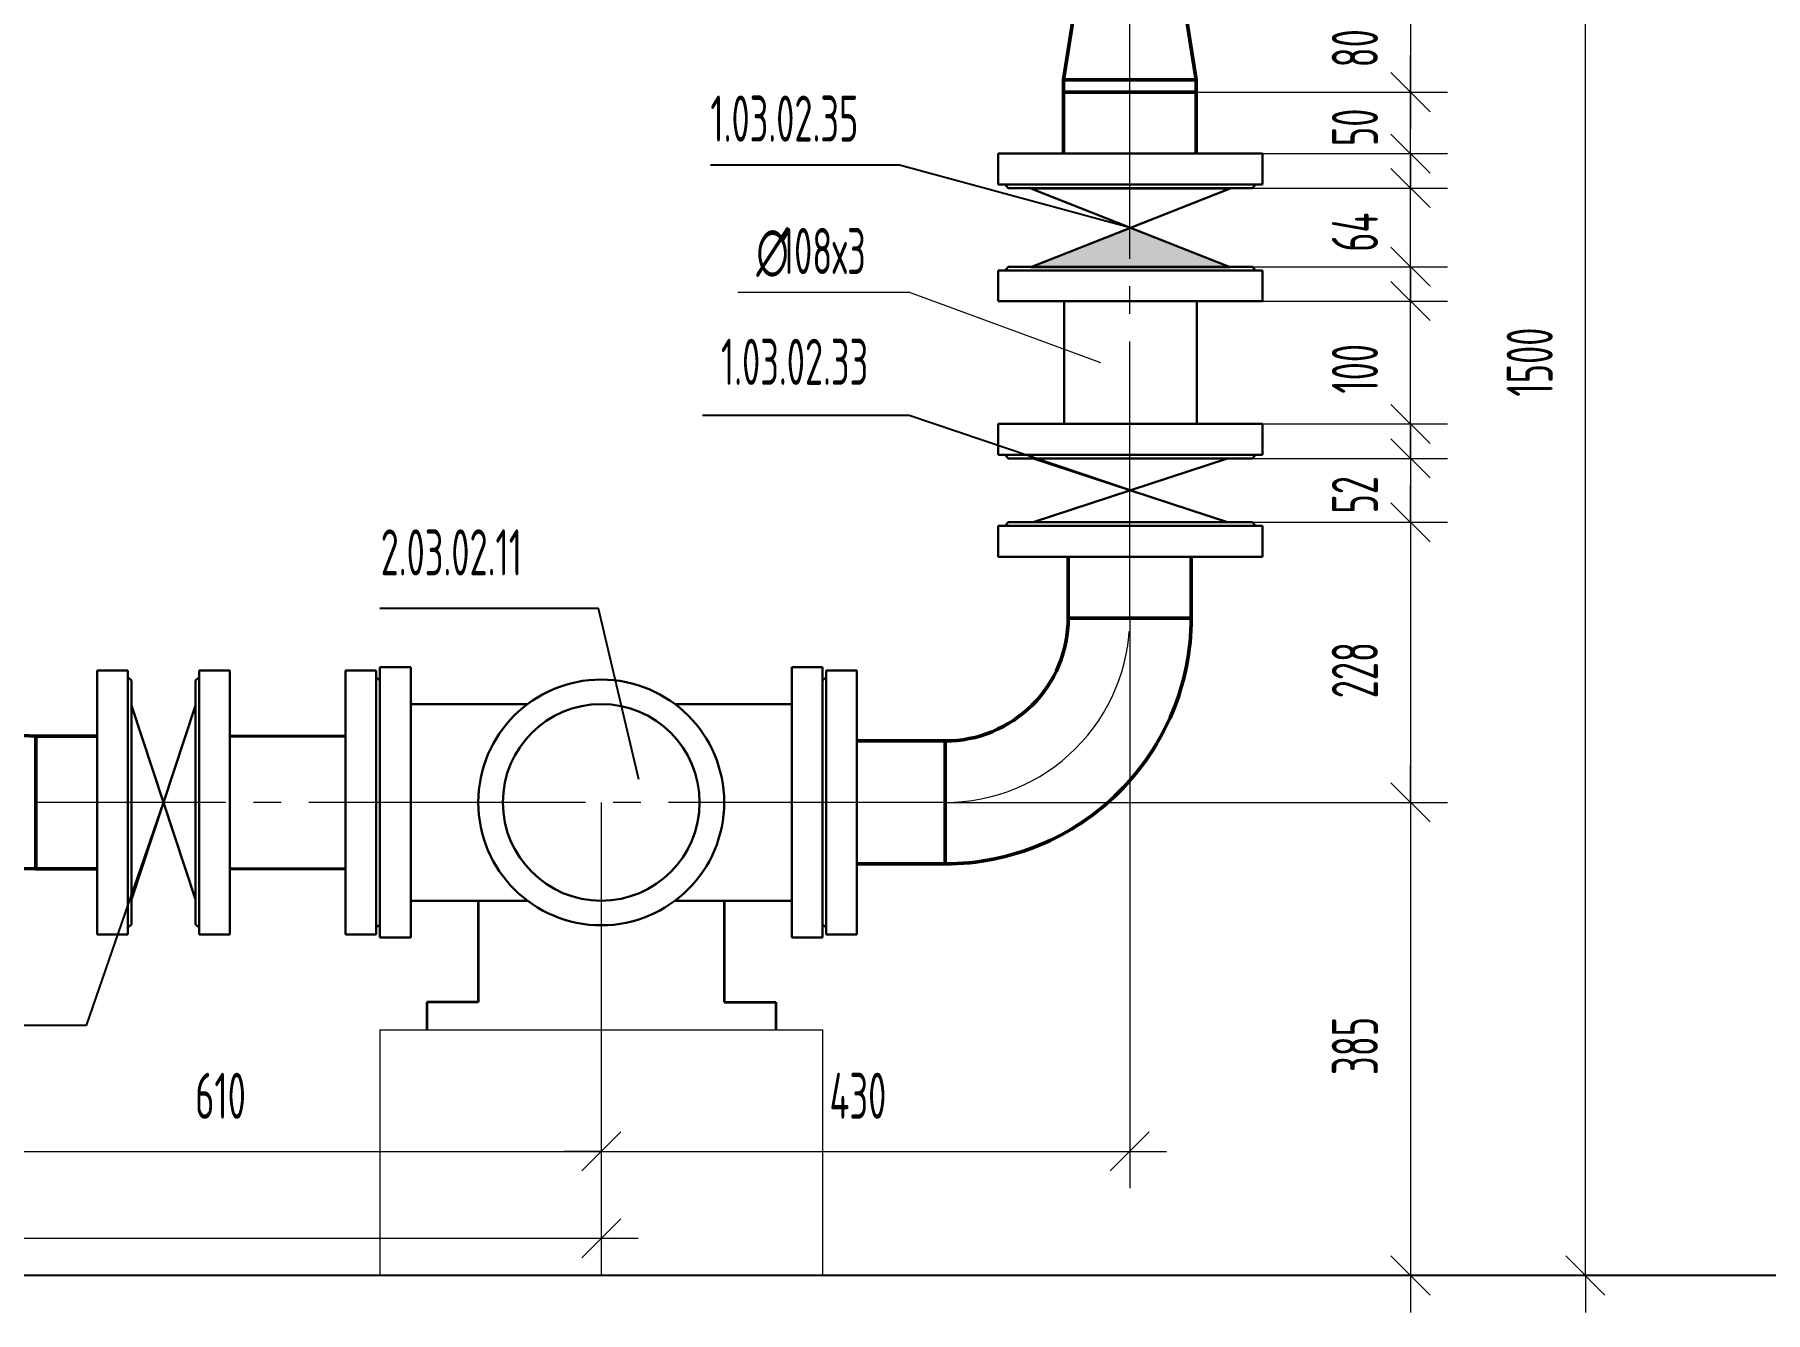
# Model space of a CAD drawing. Header units: millimetres. Extents: x -2281 to 5887, y 0 to 4166.
# Drawn here: x 4798.2 to 4892.1, y 169.2 to 238.5 of the extents above; entities that cross this region are included whole.
import ezdxf

# ---------------------------------------------------------------- set-up
doc = ezdxf.new("R2010")
doc.units = ezdxf.units.MM
for name, pattern in [('K5LT32777', [0]), ('K5LT32784', [0]), ('K5LT32807', [0]), ('K5LT32808', [0]), ('K5LT32818', [0]), ('K5LT32834', [0]), ('K5LT32893', [0]), ('K5LT_AXLED', [19.5, 15, -1.5, 1.5, -1.5]), ('K5LT_THIN', [0])]:
    doc.linetypes.add(name, pattern=pattern)
doc.layers.add('Системный слой', color=7, linetype='Continuous')
doc.styles.add('KDIMTEXTSTYLE', font='GOST_AU.SHX', dxfattribs={"width": 0.96, "oblique": 15, "height": 5})
doc.styles.add('KTEXTSTYLE', font='GOST_AU.SHX', dxfattribs={"width": 0.96, "height": 5})
doc.dimstyles.new('KDIMSTYLE (0.07)', dxfattribs={"dimtxt": 5, "dimasz": 1, "dimexe": 2, "dimexo": 0, "dimgap": 1, "dimtad": 1, "dimlfac": 15, "dimtxsty": 'KDIMTEXTSTYLE', "dimsah": 1, "dimcen": 0, "dimdle": 1, "dimadec": 0, "dimazin": 0, "dimtfac": 0.667, "dimtmove": 0, "dimatfit": 3, "dimfxl": 1, "dimtvp": 1, "dimtolj": 1, "dimtzin": 0, "dimarcsym": 0})

# ---------------------------------------------------------------- blocks, each defined once
blk = doc.blocks.new('U1108')
at = {"layer": 'Системный слой', "color": 200, "linetype": 'K5LT32784', "lineweight": 50, "true_color": 0xbf00ff}
for p, q in [((4791.875, 206.83), (4784.675, 206.83)), ((4798.275, 200.43), (4798.275, 193.23))]:
    blk.add_line(p, q, dxfattribs=at)
for radius in [13.6, 6.4]:
    blk.add_arc((4798.275, 206.83), radius, 180, 270, dxfattribs=at)
at = {"layer": 'Системный слой', "color": 30, "linetype": 'K5LT_AXLED', "lineweight": 13, "true_color": 0xff8000}
blk.add_arc((4798.275, 206.83), 10, 180, 270, dxfattribs=at)
blk = doc.blocks.new('U1110')
at = {"layer": 'Системный слой', "color": 200, "linetype": 'K5LT32834', "lineweight": 30, "true_color": 0xbf00ff}
for p, q in [((4815.075, 189.664), (4815.075, 203.997)), ((4816.742, 203.997), (4815.075, 203.997)), ((4816.742, 189.664), (4816.742, 203.997)), ((4816.942, 203.453), (4816.742, 203.619)), ((4816.942, 203.453), (4816.942, 190.208)), ((4816.942, 190.83), (4816.942, 202.83)), ((4816.742, 189.664), (4815.075, 189.664)), ((4816.942, 190.208), (4816.742, 190.042))]:
    blk.add_line(p, q, dxfattribs=at)
blk = doc.blocks.new('U1109')
at = {"layer": 'Системный слой'}
blk.add_blockref('U1110', (0, 0), dxfattribs=at)
blk = doc.blocks.new('U1112')
at = {"layer": 'Системный слой', "color": 200, "linetype": 'K5LT32834', "lineweight": 30, "true_color": 0xbf00ff}
for p, q in [((4841.142, 189.664), (4841.142, 203.997)), ((4841.142, 203.997), (4842.809, 203.997)), ((4842.809, 189.664), (4842.809, 203.997)), ((4840.942, 203.453), (4841.142, 203.619)), ((4840.942, 203.453), (4840.942, 190.208)), ((4840.942, 190.83), (4840.942, 202.83)), ((4840.942, 190.208), (4841.142, 190.042)), ((4841.142, 189.664), (4842.809, 189.664))]:
    blk.add_line(p, q, dxfattribs=at)
blk = doc.blocks.new('U1111')
at = {"layer": 'Системный слой'}
blk.add_blockref('U1112', (0, 0), dxfattribs=at)
blk = doc.blocks.new('U1114')
at = {"layer": 'Системный слой', "color": 200, "linetype": 'K5LT32834', "lineweight": 30, "true_color": 0xbf00ff}
for p, q in [((4850.472, 211.829), (4864.806, 211.829)), ((4850.472, 211.829), (4850.472, 210.163)), ((4851.017, 212.029), (4850.85, 211.829)), ((4864.261, 212.029), (4851.017, 212.029)), ((4851.639, 212.029), (4863.639, 212.029)), ((4864.261, 212.029), (4864.428, 211.829)), ((4864.806, 211.829), (4864.806, 210.163)), ((4850.472, 210.163), (4864.806, 210.163))]:
    blk.add_line(p, q, dxfattribs=at)
blk = doc.blocks.new('U1113')
at = {"layer": 'Системный слой'}
blk.add_blockref('U1114', (0, 0), dxfattribs=at)
blk = doc.blocks.new('U1115')
at = {"layer": 'Системный слой', "color": 200, "linetype": 'K5LT32834', "lineweight": 30, "true_color": 0xbf00ff}
for p, q in [((4852.372, 215.496), (4862.906, 215.496)), ((4852.372, 215.496), (4862.906, 212.029)), ((4852.372, 212.029), (4862.906, 215.496)), ((4862.906, 212.029), (4852.372, 212.029))]:
    blk.add_line(p, q, dxfattribs=at)
blk = doc.blocks.new('U1117')
at = {"layer": 'Системный слой', "color": 200, "linetype": 'K5LT32834', "lineweight": 30, "true_color": 0xbf00ff}
for p, q in [((4850.472, 215.696), (4850.472, 217.363)), ((4850.472, 217.363), (4864.806, 217.363)), ((4864.806, 215.696), (4864.806, 217.363)), ((4850.472, 215.696), (4864.806, 215.696)), ((4851.017, 215.496), (4850.85, 215.696)), ((4864.261, 215.496), (4851.017, 215.496)), ((4851.639, 215.496), (4863.639, 215.496)), ((4864.261, 215.496), (4864.428, 215.696))]:
    blk.add_line(p, q, dxfattribs=at)
blk = doc.blocks.new('U1116')
at = {"layer": 'Системный слой'}
blk.add_blockref('U1117', (0, 0), dxfattribs=at)
blk = doc.blocks.new('U1120')
at = {"layer": 'Системный слой', "color": 200, "linetype": 'K5LT32834', "lineweight": 30, "true_color": 0xbf00ff}
for p, q in [((4850.472, 230.363), (4850.472, 232.029)), ((4850.472, 232.029), (4864.806, 232.029)), ((4864.806, 230.363), (4864.806, 232.029)), ((4850.472, 230.363), (4864.806, 230.363)), ((4851.017, 230.163), (4850.85, 230.363)), ((4864.261, 230.163), (4851.017, 230.163)), ((4851.639, 230.163), (4863.639, 230.163)), ((4864.261, 230.163), (4864.428, 230.363))]:
    blk.add_line(p, q, dxfattribs=at)
blk = doc.blocks.new('U1119')
at = {"layer": 'Системный слой'}
blk.add_blockref('U1120', (0, 0), dxfattribs=at)
blk = doc.blocks.new('U1122')
at = {"layer": 'Системный слой', "color": 200, "linetype": 'K5LT32834', "lineweight": 30, "true_color": 0xbf00ff}
for p, q in [((4850.472, 225.696), (4864.806, 225.696)), ((4850.472, 225.696), (4850.472, 224.029)), ((4851.017, 225.896), (4850.85, 225.696)), ((4864.261, 225.896), (4851.017, 225.896)), ((4851.639, 225.896), (4863.639, 225.896)), ((4864.261, 225.896), (4864.428, 225.696)), ((4864.806, 225.696), (4864.806, 224.029)), ((4850.472, 224.029), (4864.806, 224.029))]:
    blk.add_line(p, q, dxfattribs=at)
blk = doc.blocks.new('U1121')
at = {"layer": 'Системный слой'}
blk.add_blockref('U1122', (0, 0), dxfattribs=at)
blk = doc.blocks.new('U1123')
at = {"layer": 'Системный слой', "color": 200, "linetype": 'K5LT32784', "lineweight": 50, "true_color": 0xbf00ff}
for p, q in [((4860.568, 240.696), (4854.635, 240.696)), ((4854.635, 240.029), (4854.635, 240.696)), ((4860.568, 240.029), (4860.568, 240.696)), ((4854.001, 236.029), (4854.635, 240.029)), ((4860.568, 240.029), (4854.635, 240.029)), ((4861.201, 236.029), (4860.568, 240.029)), ((4854.001, 235.363), (4854.001, 236.029)), ((4861.201, 236.029), (4854.001, 236.029)), ((4861.201, 235.363), (4861.201, 236.029)), ((4861.201, 235.363), (4854.001, 235.363))]:
    blk.add_line(p, q, dxfattribs=at)
blk = doc.blocks.new('U1126')
at = {"layer": 'Системный слой', "color": 200, "linetype": 'K5LT32834', "lineweight": 30, "true_color": 0xbf00ff}
for p, q in [((4803.275, 203.997), (4801.609, 203.997)), ((4801.609, 203.997), (4801.609, 189.664)), ((4803.275, 203.997), (4803.275, 189.664)), ((4803.475, 203.453), (4803.275, 203.619)), ((4803.475, 190.208), (4803.475, 203.453)), ((4803.475, 202.83), (4803.475, 190.83)), ((4803.275, 189.664), (4801.609, 189.664)), ((4803.475, 190.208), (4803.275, 190.042))]:
    blk.add_line(p, q, dxfattribs=at)
blk = doc.blocks.new('U1125')
at = {"layer": 'Системный слой'}
blk.add_blockref('U1126', (0, 0), dxfattribs=at)
blk = doc.blocks.new('U1127')
at = {"layer": 'Системный слой', "color": 200, "linetype": 'K5LT32834', "lineweight": 30, "true_color": 0xbf00ff}
for p, q in [((4806.942, 202.097), (4803.475, 191.564)), ((4803.475, 191.564), (4803.475, 202.097)), ((4803.475, 202.097), (4806.942, 191.564)), ((4806.942, 202.097), (4806.942, 191.564))]:
    blk.add_line(p, q, dxfattribs=at)
blk = doc.blocks.new('U1129')
at = {"layer": 'Системный слой', "color": 200, "linetype": 'K5LT32834', "lineweight": 30, "true_color": 0xbf00ff}
for p, q in [((4807.142, 203.997), (4807.142, 189.664)), ((4807.142, 203.997), (4808.809, 203.997)), ((4808.809, 203.997), (4808.809, 189.664)), ((4806.942, 203.453), (4807.142, 203.619)), ((4806.942, 190.208), (4806.942, 203.453)), ((4806.942, 202.83), (4806.942, 190.83)), ((4806.942, 190.208), (4807.142, 190.042)), ((4807.142, 189.664), (4808.809, 189.664))]:
    blk.add_line(p, q, dxfattribs=at)
blk = doc.blocks.new('U1128')
at = {"layer": 'Системный слой'}
blk.add_blockref('U1129', (0, 0), dxfattribs=at)
blk = doc.blocks.new('U1124')
at = {"layer": 'Системный слой'}
for name in ['U1125', 'U1128', 'U1127']:
    blk.add_blockref(name, (0, 0), dxfattribs=at)
blk = doc.blocks.new('U1159')
at = {"layer": 'Системный слой', "true_color": 0xbf00ff}
blk.add_hatch(color=200, dxfattribs=at).paths.add_polyline_path([(4852.239, 225.866), (4857.639, 227.999), (4863.039, 225.866)])
at = {"layer": 'Системный слой', "color": 200, "linetype": 'K5LT32818', "lineweight": 30, "true_color": 0xbf00ff}
for p, q in [((4852.239, 225.866), (4863.039, 230.133)), ((4863.039, 225.866), (4852.239, 230.133)), ((4852.239, 230.133), (4863.039, 230.133)), ((4852.239, 225.866), (4863.039, 225.866))]:
    blk.add_line(p, q, dxfattribs=at)
blk = doc.blocks.new('D285')
at = {"layer": 'Системный слой', "color": 7, "linetype": 'K5LT_THIN', "lineweight": 13, "transparency": 16777216}
for p, q in [((4857.601, 206.83), (4857.601, 175.898)), ((4828.942, 191.497), (4828.942, 175.898)), ((4830.003, 178.959), (4827.882, 176.838)), ((4856.54, 176.838), (4858.661, 178.959)), ((4828.942, 177.898), (4826.942, 177.898)), ((4828.942, 177.898), (4857.601, 177.898)), ((4857.601, 177.898), (4859.601, 177.898))]:
    blk.add_line(p, q, dxfattribs=at)
at = {"layer": 'Системный слой', "color": 7, "transparency": 16777216, "insert": (4841.32, 182.166), "char_height": 2.5, "attachment_point": 1, "style": 'KTEXTSTYLE'}
blk.add_mtext('\\H3.5;\\W0.965;\\Q15;\\Q0;\\W0.715;\\H2.50;430', dxfattribs=at)
at = {"transparency": 16777216}
blk.add_wipeout([(4841.32, 183.898), (4841.32, 187.466), (4845.067, 187.466), (4845.067, 183.898)], dxfattribs=at).dxf.layer = 'Системный слой'
blk = doc.blocks.new('KDIMARROW_03')
at = {"layer": 'Системный слой', "color": 0, "linetype": 'K5LT_THIN', "lineweight": 13}
for p, q in [((-1.061, -1.061), (1.061, 1.061)), ((0, 0), (-1, 0)), ((0, 0), (2, 0))]:
    blk.add_line(p, q, dxfattribs=at)
blk = doc.blocks.new('D286')
at = {"layer": 'Системный слой', "color": 7, "linetype": 'K5LT_THIN', "lineweight": 13, "transparency": 16777216}
for p, q in [((4788.275, 206.83), (4788.275, 175.898)), ((4828.942, 196.83), (4828.942, 175.898)), ((4789.336, 178.959), (4787.215, 176.838)), ((4827.882, 176.838), (4830.003, 178.959)), ((4788.275, 177.898), (4786.275, 177.898)), ((4788.275, 177.898), (4828.942, 177.898)), ((4828.942, 177.898), (4830.942, 177.898))]:
    blk.add_line(p, q, dxfattribs=at)
at = {"layer": 'Системный слой', "color": 7, "transparency": 16777216, "insert": (4806.922, 182.166), "char_height": 2.5, "attachment_point": 1, "style": 'KTEXTSTYLE'}
blk.add_mtext('\\H3.5;\\W0.965;\\Q15;\\Q0;\\W0.715;\\H2.50;610', dxfattribs=at)
at = {"transparency": 16777216}
blk.add_wipeout([(4806.922, 183.898), (4806.922, 187.466), (4810.161, 187.466), (4810.161, 183.898)], dxfattribs=at).dxf.layer = 'Системный слой'
blk = doc.blocks.new('D289')
at = {"layer": 'Системный слой', "color": 7, "linetype": 'K5LT_THIN', "lineweight": 13, "transparency": 16777216}
for p, q in [((4882.307, 271.164), (4882.307, 273.164)), ((4883.367, 270.103), (4881.246, 272.224)), ((4848.509, 271.164), (4884.307, 271.164)), ((4882.307, 171.164), (4882.307, 271.164)), ((4881.246, 172.224), (4883.367, 170.103)), ((4764.059, 171.164), (4884.307, 171.164)), ((4882.307, 171.164), (4882.307, 169.164))]:
    blk.add_line(p, q, dxfattribs=at)
at = {"layer": 'Системный слой', "color": 7, "transparency": 16777216, "insert": (4878.04, 218.849), "char_height": 2.5, "attachment_point": 1, "rotation": 90, "style": 'KTEXTSTYLE'}
blk.add_mtext('\\H3.5;\\W0.965;\\Q15;\\Q0;\\W0.715;\\H2.50;1500', dxfattribs=at)
at = {"transparency": 16777216}
blk.add_wipeout([(4868.807, 218.849), (4865.239, 218.849), (4865.239, 223.294), (4868.807, 223.294)], dxfattribs=at).dxf.layer = 'Системный слой'
blk = doc.blocks.new('D290')
at = {"layer": 'Системный слой', "color": 7, "linetype": 'K5LT_THIN', "lineweight": 13, "transparency": 16777216}
for p, q in [((4702.942, 195.997), (4702.942, 171.189)), ((4828.942, 195.997), (4828.942, 171.189)), ((4704.003, 174.249), (4701.882, 172.128)), ((4827.882, 172.128), (4830.003, 174.249)), ((4702.942, 173.189), (4700.942, 173.189)), ((4702.942, 173.189), (4828.942, 173.189)), ((4828.942, 173.189), (4830.942, 173.189))]:
    blk.add_line(p, q, dxfattribs=at)
at = {"layer": 'Системный слой', "color": 7, "transparency": 16777216, "insert": (4774.561, 177.456), "char_height": 2.5, "attachment_point": 1, "style": 'KTEXTSTYLE'}
blk.add_mtext('\\H3.5;\\W0.965;\\Q15;\\Q0;\\W0.715;\\H2.50;1890', dxfattribs=at)
at = {"transparency": 16777216}
blk.add_wipeout([(4774.561, 179.189), (4774.561, 182.756), (4779.133, 182.756), (4779.133, 179.189)], dxfattribs=at).dxf.layer = 'Системный слой'
blk = doc.blocks.new('D302')
at = {"layer": 'Системный слой', "color": 7, "linetype": 'K5LT_THIN', "lineweight": 13, "transparency": 16777216}
for p, q in [((4872.829, 196.831), (4872.829, 198.831)), ((4873.889, 195.77), (4871.768, 197.891)), ((4847.581, 196.831), (4874.829, 196.831)), ((4872.829, 196.831), (4872.829, 171.164)), ((4871.768, 172.224), (4873.889, 170.103)), ((4820.667, 171.164), (4874.829, 171.164)), ((4872.829, 171.164), (4872.829, 169.164))]:
    blk.add_line(p, q, dxfattribs=at)
at = {"layer": 'Системный слой', "color": 7, "transparency": 16777216, "insert": (4868.562, 182.046), "char_height": 2.5, "attachment_point": 1, "rotation": 90, "style": 'KTEXTSTYLE'}
blk.add_mtext('\\H3.5;\\W0.965;\\Q15;\\Q0;\\W0.715;\\H2.50;385', dxfattribs=at)
at = {"transparency": 16777216}
blk.add_wipeout([(4866.829, 182.046), (4863.261, 182.046), (4863.261, 185.792), (4866.829, 185.792)], dxfattribs=at).dxf.layer = 'Системный слой'
blk = doc.blocks.new('D303')
at = {"layer": 'Системный слой', "color": 7, "linetype": 'K5LT_THIN', "lineweight": 13, "transparency": 16777216}
for p, q in [((4872.829, 212.029), (4872.829, 214.029)), ((4873.889, 210.969), (4871.768, 213.09)), ((4857.601, 212.029), (4874.829, 212.029)), ((4872.829, 212.029), (4872.829, 196.83)), ((4871.768, 197.891), (4873.889, 195.77)), ((4847.585, 196.83), (4874.829, 196.83)), ((4872.829, 196.83), (4872.829, 194.83))]:
    blk.add_line(p, q, dxfattribs=at)
at = {"layer": 'Системный слой', "color": 7, "transparency": 16777216, "insert": (4868.562, 202.479), "char_height": 2.5, "attachment_point": 1, "rotation": 90, "style": 'KTEXTSTYLE'}
blk.add_mtext('\\H3.5;\\W0.965;\\Q15;\\Q0;\\W0.715;\\H2.50;228', dxfattribs=at)
at = {"transparency": 16777216}
blk.add_wipeout([(4866.829, 202.479), (4863.261, 202.479), (4863.261, 206.225), (4866.829, 206.225)], dxfattribs=at).dxf.layer = 'Системный слой'
blk = doc.blocks.new('D304')
at = {"layer": 'Системный слой', "color": 7, "linetype": 'K5LT_THIN', "lineweight": 13, "transparency": 16777216}
for p, q in [((4872.829, 215.496), (4872.829, 217.496)), ((4873.889, 214.436), (4871.768, 216.557)), ((4857.601, 215.496), (4874.829, 215.496)), ((4872.829, 215.496), (4872.829, 212.029)), ((4871.768, 213.09), (4873.889, 210.969)), ((4857.601, 212.029), (4874.829, 212.029)), ((4872.829, 212.029), (4872.829, 210.029))]:
    blk.add_line(p, q, dxfattribs=at)
at = {"layer": 'Системный слой', "color": 7, "transparency": 16777216, "insert": (4868.562, 212.506), "char_height": 2.5, "attachment_point": 1, "rotation": 90, "style": 'KTEXTSTYLE'}
blk.add_mtext('\\H3.5;\\W0.965;\\Q15;\\Q0;\\W0.715;\\H2.50;52', dxfattribs=at)
at = {"transparency": 16777216}
blk.add_wipeout([(4866.829, 212.506), (4863.261, 212.506), (4863.261, 214.919), (4866.829, 214.919)], dxfattribs=at).dxf.layer = 'Системный слой'
blk = doc.blocks.new('D305')
at = {"layer": 'Системный слой', "color": 7, "linetype": 'K5LT_THIN', "lineweight": 13, "transparency": 16777216}
for p, q in [((4872.829, 240.696), (4872.829, 242.696)), ((4873.889, 239.636), (4871.768, 241.757)), ((4857.601, 240.696), (4874.829, 240.696)), ((4872.829, 240.696), (4872.829, 235.363)), ((4871.768, 236.423), (4873.889, 234.302)), ((4857.601, 235.363), (4874.829, 235.363)), ((4872.829, 235.363), (4872.829, 233.363))]:
    blk.add_line(p, q, dxfattribs=at)
at = {"layer": 'Системный слой', "color": 7, "transparency": 16777216, "insert": (4868.562, 236.707), "char_height": 2.5, "attachment_point": 1, "rotation": 90, "style": 'KTEXTSTYLE'}
blk.add_mtext('\\H3.5;\\W0.965;\\Q15;\\Q0;\\W0.715;\\H2.50;80', dxfattribs=at)
at = {"transparency": 16777216}
blk.add_wipeout([(4866.829, 236.707), (4863.261, 236.707), (4863.261, 239.247), (4866.829, 239.247)], dxfattribs=at).dxf.layer = 'Системный слой'
blk = doc.blocks.new('D306')
at = {"layer": 'Системный слой', "color": 7, "linetype": 'K5LT_THIN', "lineweight": 13, "transparency": 16777216}
for p, q in [((4872.829, 235.363), (4872.829, 237.363)), ((4873.889, 234.302), (4871.768, 236.423)), ((4857.601, 235.363), (4874.829, 235.363)), ((4872.829, 232.029), (4872.829, 235.363)), ((4871.768, 233.09), (4873.889, 230.969)), ((4872.829, 232.029), (4872.829, 230.029))]:
    blk.add_line(p, q, dxfattribs=at)
at = {"layer": 'Системный слой', "color": 7, "transparency": 16777216, "insert": (4868.562, 232.439), "char_height": 2.5, "attachment_point": 1, "rotation": 90, "style": 'KTEXTSTYLE'}
blk.add_mtext('\\H3.5;\\W0.965;\\Q15;\\Q0;\\W0.715;\\H2.50;50', dxfattribs=at)
at = {"transparency": 16777216}
blk.add_wipeout([(4866.829, 232.439), (4863.261, 232.439), (4863.261, 234.852), (4866.829, 234.852)], dxfattribs=at).dxf.layer = 'Системный слой'
at = {"layer": 'Системный слой', "color": 7, "linetype": 'K5LT_THIN', "lineweight": 13, "transparency": 16777216}
blk.add_line((4857.639, 232.029), (4874.829, 232.029), dxfattribs=at)
blk = doc.blocks.new('D307')
at = {"layer": 'Системный слой', "color": 7, "linetype": 'K5LT_THIN', "lineweight": 13, "transparency": 16777216}
for p, q in [((4872.829, 230.163), (4872.829, 232.163)), ((4873.889, 229.102), (4871.768, 231.223)), ((4857.601, 230.163), (4874.829, 230.163)), ((4872.829, 225.896), (4872.829, 230.163)), ((4871.768, 226.957), (4873.889, 224.836)), ((4857.601, 225.896), (4874.829, 225.896)), ((4872.829, 225.896), (4872.829, 223.896))]:
    blk.add_line(p, q, dxfattribs=at)
at = {"layer": 'Системный слой', "color": 7, "transparency": 16777216, "insert": (4868.562, 226.707), "char_height": 2.5, "attachment_point": 1, "rotation": 90, "style": 'KTEXTSTYLE'}
blk.add_mtext('\\H3.5;\\W0.965;\\Q15;\\Q0;\\W0.715;\\H2.50;64', dxfattribs=at)
at = {"transparency": 16777216}
blk.add_wipeout([(4866.829, 226.707), (4863.261, 226.707), (4863.261, 229.247), (4866.829, 229.247)], dxfattribs=at).dxf.layer = 'Системный слой'
blk = doc.blocks.new('D308')
at = {"layer": 'Системный слой', "color": 7, "linetype": 'K5LT_THIN', "lineweight": 13, "transparency": 16777216}
for p, q in [((4872.829, 224.029), (4872.829, 226.029)), ((4873.889, 222.969), (4871.768, 225.09)), ((4857.601, 224.029), (4874.829, 224.029)), ((4872.829, 217.363), (4872.829, 224.029)), ((4871.768, 218.423), (4873.889, 216.302)), ((4857.639, 217.363), (4874.829, 217.363)), ((4872.829, 217.363), (4872.829, 215.363))]:
    blk.add_line(p, q, dxfattribs=at)
at = {"layer": 'Системный слой', "color": 7, "transparency": 16777216, "insert": (4868.562, 219.009), "char_height": 2.5, "attachment_point": 1, "rotation": 90, "style": 'KTEXTSTYLE'}
blk.add_mtext('\\H3.5;\\W0.965;\\Q15;\\Q0;\\W0.715;\\H2.50;100', dxfattribs=at)
at = {"transparency": 16777216}
blk.add_wipeout([(4866.829, 219.009), (4863.261, 219.009), (4863.261, 222.248), (4866.829, 222.248)], dxfattribs=at).dxf.layer = 'Системный слой'
blk = doc.blocks.new('U1199')
at = {"layer": 'Системный слой', "color": 7, "linetype": 'K5LT_THIN', "lineweight": 13}
for q in [(4836.356, 224.495), (4856.022, 220.696)]:
    blk.add_line((4845.698, 224.495), q, dxfattribs=at)
at = {"layer": 'Системный слой', "color": 7, "char_height": 2.5, "attachment_point": 1, "style": 'KTEXTSTYLE'}
for s, insert in [('\\H3.5;\\W0.965;\\Q15;\\Q0;\\W0.715;\\H2.50;∅', (4837.356, 227.995)), ('\\H3.5;\\W0.965;\\Q15;\\Q0;\\W0.715;\\H2.50;108х3', (4838.678, 227.995))]:
    blk.add_mtext(s, dxfattribs=dict(at, insert=insert))

msp = doc.modelspace()

# ---------------------------------------------------------------- linework, layer by layer
at = {"layer": 'Системный слой', "color": 30, "linetype": 'K5LT_AXLED', "lineweight": 13, "true_color": 0xff8000}
for p, q in [((4857.60077, 206.83053), (4857.60077, 271.1638)), ((4847.58477, 196.83047), (4798.27542, 196.83047))]:
    msp.add_line(p, q, dxfattribs=at)
at = {"layer": 'Системный слой', "color": 200, "linetype": 'K5LT32784', "lineweight": 50, "true_color": 0xbf00ff}
for p, q in [((4854.00121, 235.3628), (4854.00121, 232.02946)), ((4861.20121, 235.3628), (4861.20121, 232.02946)), ((4854.2678, 210.1628), (4854.2678, 206.73196)), ((4860.93447, 210.1628), (4860.93447, 206.76083)), ((4854.26744, 206.83053), (4860.9341, 206.83053)), ((4798.27542, 200.43047), (4801.60875, 200.43047)), ((4847.58477, 200.16389), (4842.80875, 200.16389)), ((4847.58477, 200.16389), (4847.58477, 193.49721)), ((4847.60077, 193.4972), (4842.80875, 193.4972)), ((4798.27542, 193.23047), (4801.60875, 193.23047))]:
    msp.add_line(p, q, dxfattribs=at)
at = {"layer": 'Системный слой', "color": 7, "linetype": 'K5LT32777', "lineweight": 25}
for p, q in [((4843.79044, 231.41172), (4834.86076, 231.41172)), ((4845.12378, 231.41172), (4843.79044, 231.41172)), ((4857.57679, 228.01433), (4845.12378, 231.41172)), ((4844.30369, 217.81846), (4834.43234, 217.81846)), ((4845.63702, 217.81846), (4844.30369, 217.81846)), ((4857.61511, 213.7628), (4845.63702, 217.81846)), ((4828.7971, 207.3533), (4816.94208, 207.3533)), ((4830.97604, 198.08354), (4828.7971, 207.3533)), ((4805.18477, 196.83047), (4801.0175, 184.72783)), ((4801.0175, 184.72783), (4790.09083, 184.72783))]:
    msp.add_line(p, q, dxfattribs=at)
at = {"layer": 'Системный слой', "color": 200, "linetype": 'K5LT32818', "lineweight": 30, "true_color": 0xbf00ff}
for p, q in [((4854.03908, 217.3628), (4854.03908, 224.02946)), ((4861.23908, 221.09613), (4861.23908, 224.02946)), ((4861.23908, 224.02946), (4861.23908, 217.3628)), ((4816.94208, 189.49714), (4816.94208, 204.1638)), ((4818.60875, 204.1638), (4816.94208, 204.1638)), ((4818.60875, 189.49714), (4818.60875, 204.1638)), ((4839.27542, 189.49714), (4839.27542, 204.1638)), ((4840.94208, 204.1638), (4839.27542, 204.1638)), ((4840.94208, 189.49714), (4840.94208, 204.1638)), ((4824.94208, 202.1638), (4818.60875, 202.1638)), ((4839.27542, 202.1638), (4832.94208, 202.1638)), ((4824.94208, 191.49714), (4818.60875, 191.49714)), ((4839.27542, 191.49714), (4832.94208, 191.49714)), ((4818.60875, 189.49714), (4816.94208, 189.49714)), ((4840.94208, 189.49714), (4839.27542, 189.49714))]:
    msp.add_line(p, q, dxfattribs=at)
at = {"layer": 'Системный слой', "color": 200, "linetype": 'K5LT32893', "lineweight": 40, "true_color": 0xbf00ff}
for p, q in [((4815.07542, 200.43047), (4808.80875, 200.43047)), ((4815.07542, 193.23047), (4808.80875, 193.23047))]:
    msp.add_line(p, q, dxfattribs=at)
at = {"layer": 'Системный слой', "color": 200, "linetype": 'K5LT32808', "lineweight": 35, "true_color": 0xbf00ff}
for p, q in [((4822.27542, 191.49714), (4822.27542, 185.98896)), ((4835.60875, 191.49714), (4835.60875, 185.98896)), ((4822.27542, 185.98896), (4819.47542, 185.98896)), ((4819.47542, 185.98896), (4819.47542, 184.49714)), ((4835.60875, 185.98896), (4838.40875, 185.98896)), ((4838.40875, 185.98896), (4838.40875, 184.49714))]:
    msp.add_line(p, q, dxfattribs=at)
at = {"layer": 'Системный слой', "color": 7, "linetype": 'K5LT_THIN', "lineweight": 13}
for p, q in [((4816.94208, 184.49714), (4816.94208, 171.1638)), ((4816.94208, 184.49714), (4840.94208, 184.49714)), ((4840.94208, 184.49714), (4840.94208, 171.1638))]:
    msp.add_line(p, q, dxfattribs=at)
at = {"layer": 'Системный слой', "color": 6, "linetype": 'K5LT32807', "lineweight": 25, "true_color": 0xff00ff}
msp.add_line((4914.52205, 171.1638), (4293.60875, 171.1638), dxfattribs=at)
at = {"layer": 'Системный слой', "color": 200, "linetype": 'K5LT32818', "lineweight": 30, "true_color": 0xbf00ff}
for radius in [6.66667, 5.33333]:
    msp.add_circle((4828.94208, 196.83047), radius, dxfattribs=at)
at = {"layer": 'Системный слой', "color": 30, "linetype": 'K5LT_AXLED', "lineweight": 13, "true_color": 0xff8000}
msp.add_arc((4847.60077, 206.83053), 10, 269.8854333, 0, dxfattribs=at)
at = {"layer": 'Системный слой', "color": 200, "linetype": 'K5LT32784', "lineweight": 50, "true_color": 0xbf00ff}
for radius, start in [(13.33333, 269.93126), (6.66667, 269.86252)]:
    msp.add_arc((4847.60077, 206.83053), radius, start, 0, dxfattribs=at)

# ---------------------------------------------------------------- block references
at = {"layer": 'Системный слой'}
for name in ['U1123', 'U1119', 'U1159', 'U1121', 'U1116', 'U1115', 'U1113', 'U1108', 'U1124', 'U1109', 'U1111']:
    msp.add_blockref(name, (0, 0), dxfattribs=at)

# ---------------------------------------------------------------- next in the draw order: dimensions: what is measured, and where the dimension line sits
at = {"layer": 'Системный слой', "color": 7}
dim = msp.add_linear_dim(base=(4828.94208, 177.89828), p1=(4857.60077, 206.82981), p2=(4828.94208, 191.49714), text='\\H50.0;\\W0.665;\\Q0;\\H50.0;\\W0.665;\\Q0;\\Q0;\\W0.490;\\H2.50;430\\Q0;\\W0.455;\\H50.00;', dimstyle='KDIMSTYLE (0.07)', override={"dimexo": 0, "dimblk1": 'KDIMARROW_03', "dimblk2": 'KDIMARROW_03', "dimse1": 0, "dimse2": 0, "dimclrt": 7, "dimtolj": 1}, dxfattribs=at)
dim.commit()
dim.dimension.update_dxf_attribs({"geometry": 'D285', "text_midpoint": (4843.27143, 177.89828), "dimtype": 160})

# ---------------------------------------------------------------- next in the draw order: dimensions: what is measured, and where the dimension line sits
dim = msp.add_linear_dim(base=(4788.27542, 177.89828), p1=(4828.94208, 196.83047), p2=(4788.27542, 206.83047), dimstyle='KDIMSTYLE (0.07)', override={"dimexo": 0, "dimpost": '\\H50.0;\\W0.665;\\Q0;<>', "dimblk1": 'KDIMARROW_03', "dimblk2": 'KDIMARROW_03', "dimse1": 0, "dimse2": 0, "dimclrt": 7, "dimtolj": 1}, dxfattribs=at)
dim.commit()
dim.dimension.update_dxf_attribs({"geometry": 'D286', "text_midpoint": (4808.60875, 177.89828), "dimtype": 160})

# ---------------------------------------------------------------- next in the draw order: dimensions: what is measured, and where the dimension line sits
dim = msp.add_linear_dim(base=(4882.30695, 171.1638), p1=(4848.50919, 271.1638), p2=(4764.05874, 171.1638), angle=90, dimstyle='KDIMSTYLE (0.07)', override={"dimexo": 0, "dimpost": '\\H125.0;\\W0.665;\\Q0;<>', "dimblk1": 'KDIMARROW_03', "dimblk2": 'KDIMARROW_03', "dimse1": 0, "dimse2": 0, "dimclrt": 7, "dimtolj": 1}, dxfattribs=at)
dim.commit()
dim.dimension.update_dxf_attribs({"geometry": 'D289', "text_midpoint": (4882.30695, 221.1638), "dimtype": 160})

# ---------------------------------------------------------------- next in the draw order: block references
at = {"layer": 'Системный слой'}
msp.add_blockref('U1199', (0, 0), dxfattribs=at)

# ---------------------------------------------------------------- next in the draw order: texts
at = {"layer": 'Системный слой', "color": 7, "char_height": 2.5, "attachment_point": 1, "style": 'KTEXTSTYLE'}
for s, insert in [('\\H3.5;\\W0.965;\\Q15;\\Q0;\\W0.715;\\H2.50;1.03.02.35', (4834.86076, 235.17947)), ('\\H3.5;\\W0.965;\\Q15;\\Q0;\\W0.715;\\H2.50;1.03.02.33', (4835.43234, 221.98513)), ('\\H3.5;\\W0.965;\\Q15;\\Q0;\\W0.715;\\H2.50;2.03.02.11', (4816.97985, 211.64614))]:
    msp.add_mtext(s, dxfattribs=dict(at, insert=insert))

# ---------------------------------------------------------------- next in the draw order: dimensions: what is measured, and where the dimension line sits
at = {"layer": 'Системный слой', "color": 7}
dim = msp.add_linear_dim(base=(4872.82884, 240.69613), p1=(4857.60121, 235.3628), p2=(4857.60077, 240.69613), angle=90, text='\\H50.0;\\W0.665;\\Q0;\\H50.0;\\W0.665;\\Q0;\\Q0;\\W0.490;\\H2.50;80\\Q0;\\W0.455;\\H50.00;', dimstyle='KDIMSTYLE (0.07)', override={"dimexo": 0, "dimblk1": 'KDIMARROW_03', "dimblk2": 'KDIMARROW_03', "dimse1": 0, "dimse2": 0, "dimclrt": 7, "dimtolj": 1}, dxfattribs=at)
dim.commit()
dim.dimension.update_dxf_attribs({"geometry": 'D305', "text_midpoint": (4872.82884, 238.02946), "dimtype": 160})
dim = msp.add_linear_dim(base=(4702.94208, 173.18858), p1=(4828.94208, 195.99714), p2=(4702.94208, 195.99714), dimstyle='KDIMSTYLE (0.07)', override={"dimexo": 0, "dimpost": '\\H50.0;\\W0.665;\\Q0;<>', "dimblk1": 'KDIMARROW_03', "dimblk2": 'KDIMARROW_03', "dimse1": 0, "dimse2": 0, "dimclrt": 7, "dimtolj": 1}, dxfattribs=at)
dim.commit()
dim.dimension.update_dxf_attribs({"geometry": 'D290', "text_midpoint": (4776.94208, 173.18858), "dimtype": 160})

# ---------------------------------------------------------------- next in the draw order: dimensions: what is measured, and where the dimension line sits
for base, p1, p2, text, picture, middle in [((4872.82884, 232.02946), (4857.60121, 235.3628), (4857.63908, 232.02946), '\\H50.0;\\W0.665;\\Q0;\\H50.0;\\W0.665;\\Q0;\\Q0;\\W0.490;\\H2.50;50\\Q0;\\W0.455;\\H50.00;', 'D306', (4872.82884, 233.69613)), ((4872.82884, 196.83055), (4820.66678, 171.1638), (4847.58077, 196.83055), '\\H50.0;\\W0.665;\\Q0;\\H50.0;\\W0.665;\\Q0;\\Q0;\\W0.490;\\H2.50;385\\Q0;\\W0.455;\\H50.00;', 'D302', (4872.82884, 183.99718))]:
    dim = msp.add_linear_dim(base=base, p1=p1, p2=p2, angle=90, text=text, dimstyle='KDIMSTYLE (0.07)', override={"dimexo": 0, "dimblk1": 'KDIMARROW_03', "dimblk2": 'KDIMARROW_03', "dimse1": 0, "dimse2": 0, "dimclrt": 7, "dimtolj": 1}, dxfattribs=at)
    dim.commit()
    dim.dimension.update_dxf_attribs({"geometry": picture, "text_midpoint": middle, "dimtype": 160})

# ---------------------------------------------------------------- next in the draw order: dimensions: what is measured, and where the dimension line sits
for base, p1, p2, text, picture, middle in [((4872.82884, 225.89613), (4857.60077, 230.1628), (4857.60077, 225.89613), '\\H50.0;\\W0.665;\\Q0;\\H50.0;\\W0.665;\\Q0;\\Q0;\\W0.490;\\H2.50;64\\Q0;\\W0.455;\\H50.00;', 'D307', (4872.82884, 228.02946)), ((4872.82884, 212.02946), (4847.58477, 196.83047), (4857.60077, 212.02946), '\\H50.0;\\W0.665;\\Q0;\\H50.0;\\W0.665;\\Q0;\\Q0;\\W0.490;\\H2.50;228\\Q0;\\W0.455;\\H50.00;', 'D303', (4872.82884, 204.42997))]:
    dim = msp.add_linear_dim(base=base, p1=p1, p2=p2, angle=90, text=text, dimstyle='KDIMSTYLE (0.07)', override={"dimexo": 0, "dimblk1": 'KDIMARROW_03', "dimblk2": 'KDIMARROW_03', "dimse1": 0, "dimse2": 0, "dimclrt": 7, "dimtolj": 1}, dxfattribs=at)
    dim.commit()
    dim.dimension.update_dxf_attribs({"geometry": picture, "text_midpoint": middle, "dimtype": 160})

# ---------------------------------------------------------------- next in the draw order: dimensions: what is measured, and where the dimension line sits
dim = msp.add_linear_dim(base=(4872.82884, 215.49613), p1=(4857.60077, 212.02946), p2=(4857.60077, 215.49613), angle=90, text='\\H50.0;\\W0.665;\\Q0;\\H50.0;\\W0.665;\\Q0;\\Q0;\\W0.490;\\H2.50;52\\Q0;\\W0.455;\\H50.00;', dimstyle='KDIMSTYLE (0.07)', override={"dimexo": 0, "dimblk1": 'KDIMARROW_03', "dimblk2": 'KDIMARROW_03', "dimse1": 0, "dimse2": 0, "dimclrt": 7, "dimtolj": 1}, dxfattribs=at)
dim.commit()
dim.dimension.update_dxf_attribs({"geometry": 'D304', "text_midpoint": (4872.82884, 213.7628), "dimtype": 160})

# ---------------------------------------------------------------- next in the draw order: dimensions: what is measured, and where the dimension line sits
dim = msp.add_linear_dim(base=(4872.82884, 217.3628), p1=(4857.60077, 224.02946), p2=(4857.63908, 217.3628), angle=90, text='\\H50.0;\\W0.665;\\Q0;\\H50.0;\\W0.665;\\Q0;\\Q0;\\W0.490;\\H2.50;100\\Q0;\\W0.455;\\H50.00;', dimstyle='KDIMSTYLE (0.07)', override={"dimexo": 0, "dimblk1": 'KDIMARROW_03', "dimblk2": 'KDIMARROW_03', "dimse1": 0, "dimse2": 0, "dimclrt": 7, "dimtolj": 1}, dxfattribs=at)
dim.commit()
dim.dimension.update_dxf_attribs({"geometry": 'D308', "text_midpoint": (4872.82884, 220.69613), "dimtype": 160})

doc.saveas('drawing.dxf')
